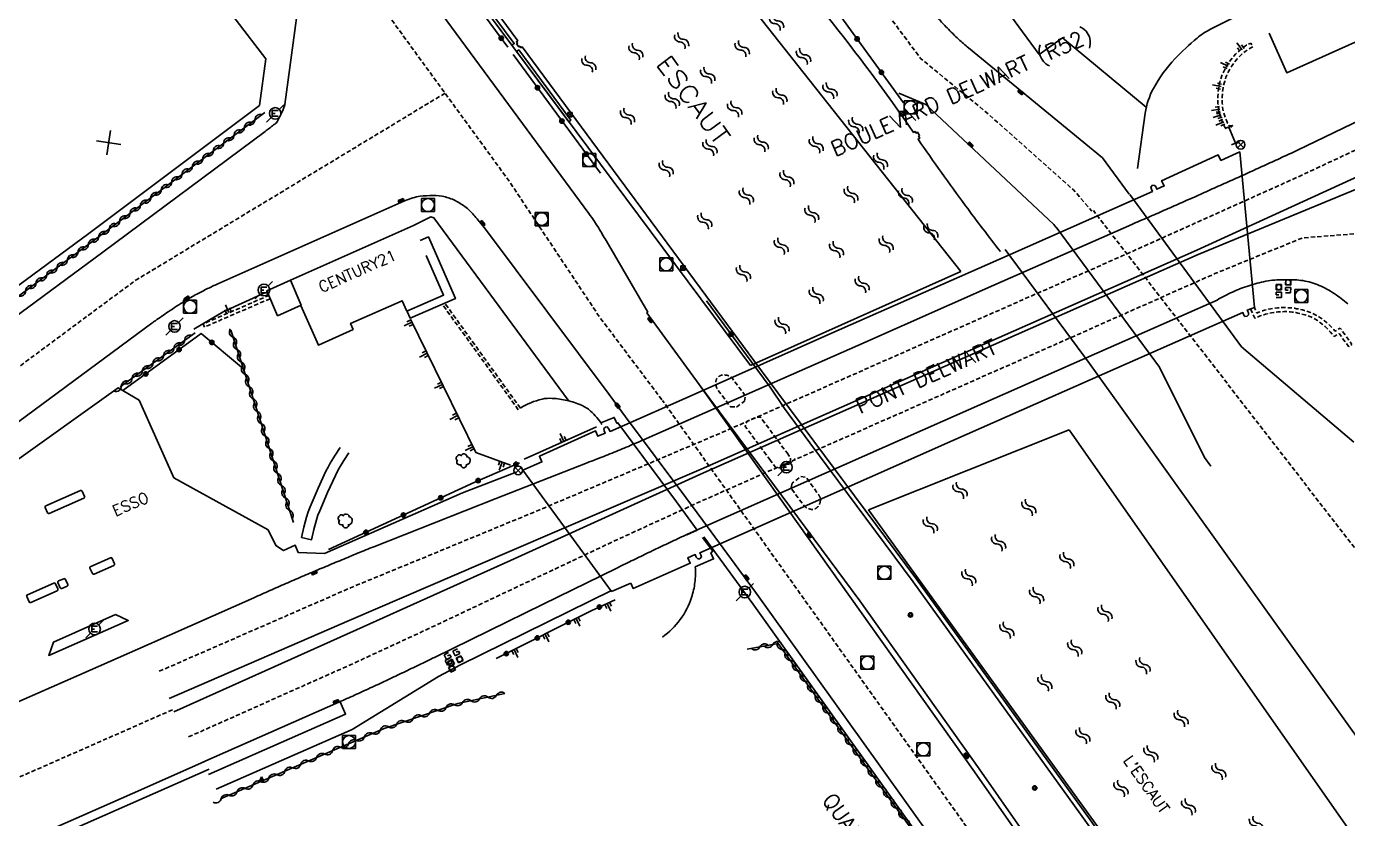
# Model space of a CAD drawing. Header units: millimetres. Extents: x 79999 to 81000, y 145000 to 146000.
# Drawn here: x 80107.9 to 80260.2, y 145217 to 145308.3 of the extents above; entities that cross this region are included whole.
import ezdxf
from ezdxf.enums import TextEntityAlignment as Align

# ---------------------------------------------------------------- set-up
doc = ezdxf.new("R2010")
doc.units = ezdxf.units.MM
doc.linetypes.add('DASHED', pattern=[0.75, 0.5, -0.25])
doc.layers.get('0').update_dxf_attribs({"linetype": 'CONTINUOUS'})
for name, color, linetype in [('W0001', 6, 'DASHED'), ('W0008', 7, 'CONTINUOUS'), ('W0100', 7, 'CONTINUOUS'), ('W0105', 7, 'CONTINUOUS'), ('W0112', 1, 'DASHED'), ('W0120', 7, 'CONTINUOUS'), ('W0211', 2, 'CONTINUOUS'), ('W0300', 7, 'CONTINUOUS'), ('W0302', 3, 'CONTINUOUS'), ('W0310', 3, 'CONTINUOUS'), ('W0322', 7, 'CONTINUOUS'), ('W0330', 7, 'CONTINUOUS'), ('W0400', 7, 'CONTINUOUS'), ('W0412', 7, 'CONTINUOUS'), ('W0420', 7, 'CONTINUOUS'), ('W0469', 7, 'CONTINUOUS'), ('W0471', 7, 'CONTINUOUS'), ('W0500', 5, 'DASHED'), ('W0515', 5, 'CONTINUOUS'), ('W0851', 7, 'CONTINUOUS'), ('w0984', 7, 'CONTINUOUS'), ('W0989', 7, 'CONTINUOUS'), ('W0991', 7, 'CONTINUOUS'), ('W1102', 7, 'CONTINUOUS')]:
    doc.layers.add(name, color=color, linetype=linetype)
doc.styles.get("Standard").update_dxf_attribs({"font": 'romans.shx', "width": 0.85})

# ---------------------------------------------------------------- blocks, each defined once
blk = doc.blocks.new('t500o')
at = {"color": 0, "linetype": 'Continuous'}
for centre, start, end in [((-0.5, 0.625), 216.8699, 323.1301), ((0.5, -0.125), 36.8699, 143.1301), ((0.5, -0.625), 36.8699, 143.1301), ((-0.5, 0.125), 216.8699, 323.1301)]:
    blk.add_arc(centre, 0.625, start, end, dxfattribs=at)
blk = doc.blocks.new('T400')
for p, q in [((-0.15, 0.3), (0.15, 0.3)), ((-0.15, -0.25), (-0.15, 0.3)), ((-0.15, 0.15), (0.15, 0.15)), ((-0.15, 0), (0.15, 0)), ((0.15, 0.3), (0.15, -0.25)), ((-0.15, -0.15), (0.15, -0.15)), ((-0.15, -0.25), (-0.15, -0.3)), ((-0.15, -0.3), (0.15, -0.3)), ((0.15, -0.3), (0.15, -0.25))]:
    blk.add_line(p, q)
blk = doc.blocks.new('T420')
for p, q in [((0.75, 0.75), (-0.75, 0.75)), ((-0.75, 0.75), (-0.75, -0.75)), ((0.75, 0.75), (0.75, -0.75)), ((0.75, -0.75), (-0.75, -0.75))]:
    blk.add_line(p, q)
blk.add_ellipse((0, 0), major_axis=(-0.53, 0.53), ratio=1, start_param=3.926991, end_param=10.210176)
blk = doc.blocks.new('t330o')
at = {"color": 0, "linetype": 'Continuous'}
for p, q in [((0.25, -0.25), (-0.25, 0.25)), ((-0.25, -0.25), (0.25, 0.25)), ((-0.25, 0.25), (-0.25, -0.25)), ((0.25, 0.25), (-0.25, 0.25)), ((0.25, -0.25), (0.25, 0.25)), ((-0.25, -0.25), (0.25, -0.25)), ((-0.25, -0.25), (-0.25, -0.25))]:
    blk.add_line(p, q, dxfattribs=at)
blk = doc.blocks.new('T471')
for p, q in [((-0.333334, 0.333334), (-0.333334, -0.333334)), ((-0.333334, 0.333334), (0.333334, 0.333334)), ((-0.333334, 0), (0, 0)), ((0.500001, 0.500001), (1.000002, 1.000002)), ((-0.500001, -0.500001), (-1.000002, -1.000002)), ((-0.333334, -0.333334), (0.333334, -0.333334))]:
    blk.add_line(p, q)
blk.add_ellipse((0, 0), major_axis=(0.471405, 0.471405), ratio=1, start_param=5.4977871438, end_param=11.780972451)
blk = doc.blocks.new('t211o')
at = {"color": 0, "linetype": 'Continuous'}
for p, q in [((-0.29, 0.5), (-0.29, 0)), ((0, 1), (0, 0)), ((0.29, 0.5), (0.29, 0))]:
    blk.add_line(p, q, dxfattribs=at)
blk = doc.blocks.new('t322o')
at = {"color": 0, "linetype": 'Continuous'}
for radius in [0.25, 0.15]:
    blk.add_circle((0, 0), radius, dxfattribs=at)
blk = doc.blocks.new('t310o')
at = {"color": 0, "linetype": 'Continuous'}
for centre, start, end in [((-0.5, 0.38), 216.8699, 323.1304), ((0.5, -0.37), 36.8699, 143.1303)]:
    blk.add_arc(centre, 0.625, start, end, dxfattribs=at)
blk = doc.blocks.new('t991o')
at = {"color": 0, "linetype": 'Continuous'}
for p, q in [((-1, 1), (1, -1)), ((-1, -1), (1, 1))]:
    blk.add_line(p, q, dxfattribs=at)
blk = doc.blocks.new('T300')
for p, q in [((-0.8, 0.51), (-0.86, 0.34)), ((-0.86, 0.34), (-0.86, 0.17)), ((-0.86, 0.17), (-0.74, 0.06)), ((-0.69, 0.63), (-0.8, 0.51)), ((-0.8, -0.06), (-0.74, 0.06)), ((-0.74, 0.06), (-0.69, 0.11)), ((-0.57, 0.69), (-0.69, 0.63)), ((-0.46, 0.69), (-0.57, 0.69)), ((-0.29, 0.63), (-0.46, 0.69)), ((-0.29, 0.63), (-0.17, 0.74)), ((-0.23, 0.57), (-0.29, 0.63)), ((-0.17, 0.74), (-0.06, 0.8)), ((-0.06, 0.8), (0.06, 0.8)), ((0.06, 0.8), (0.23, 0.74)), ((0.23, 0.74), (0.34, 0.63)), ((0.34, 0.63), (0.4, 0.51)), ((0.46, 0.46), (0.34, 0.46)), ((0.4, 0.51), (0.4, 0.46)), ((0.57, 0.4), (0.46, 0.46)), ((0.57, 0.4), (0.69, 0.29)), ((0.69, 0.29), (0.74, 0.17)), ((0.74, 0.06), (0.69, -0.17)), ((0.74, 0.17), (0.74, 0.06)), ((-0.8, -0.17), (-0.8, -0.06)), ((-0.8, -0.23), (-0.8, -0.17)), ((-0.74, -0.34), (-0.8, -0.23)), ((-0.69, -0.4), (-0.74, -0.34)), ((-0.51, -0.46), (-0.69, -0.4)), ((-0.4, -0.46), (-0.51, -0.46)), ((-0.4, -0.46), (-0.34, -0.46)), ((-0.34, -0.46), (-0.34, -0.4)), ((-0.34, -0.51), (-0.34, -0.46)), ((-0.29, -0.63), (-0.34, -0.51)), ((-0.17, -0.74), (-0.29, -0.63)), ((-0.06, -0.8), (-0.17, -0.74)), ((0.06, -0.8), (-0.06, -0.8)), ((0.17, -0.74), (0.06, -0.8)), ((0.23, -0.69), (0.17, -0.74)), ((0.29, -0.46), (0.23, -0.46)), ((0.29, -0.63), (0.23, -0.69)), ((0.46, -0.4), (0.29, -0.46)), ((0.34, -0.51), (0.29, -0.63)), ((0.34, -0.51), (0.34, -0.46)), ((0.57, -0.34), (0.46, -0.4)), ((0.63, -0.29), (0.57, -0.34)), ((0.69, -0.17), (0.63, -0.29))]:
    blk.add_line(p, q)
blk = doc.blocks.new('T469')
at = {"color": 0, "linetype": 'Continuous', "flags": 128}
for points in [[(-0.35, 0.35), (0.35, -0.35)], [(-0.35, -0.35), (0.35, 0.35)]]:
    blk.add_lwpolyline(points, dxfattribs=at)
at = {"color": 0, "linetype": 'Continuous'}
blk.add_circle((0, 0), 0.5, dxfattribs=at)
blk = doc.blocks.new('T851')
for p, q in [((-0.25, -0.15), (0, 0.32)), ((0, 0.32), (0.25, -0.15)), ((-0.25, -0.15), (0.25, -0.15))]:
    blk.add_line(p, q)
for major_axis in [(-0.106, 0.106), (-0.0354, 0.0354), (-0.0236, 0.0236)]:
    blk.add_ellipse((0, 0), major_axis=major_axis, ratio=1, start_param=3.926991, end_param=10.210176)
blk = doc.blocks.new('t105o')
for p, q in [((-0.5, 0), (0.5, 0)), ((0.5, 0), (0.2, 0.1)), ((0.5, 0), (0.2, -0.1))]:
    blk.add_line(p, q)
blk = doc.blocks.new('T412')
for p, q in [((-0.3, 1.2), (0.3, 1.2)), ((-0.3, 1.2), (-0.3, 0.6)), ((-0.3, 0.6), (0.3, 0.6)), ((-0.3, 0.3), (0.3, 0.3)), ((-0.3, -0.3), (-0.3, 0.3)), ((0, 0.9), (0.3, 0.9)), ((0.3, 0.9), (0.3, 0.6)), ((0.3, 0.3), (0.3, -0.3)), ((0.3, -0.3), (-0.3, -0.3))]:
    blk.add_line(p, q)
blk.add_ellipse((0, 0), major_axis=(0.212, 0.212), ratio=1, start_param=5.497787, end_param=11.780972)

msp = doc.modelspace()

# ---------------------------------------------------------------- linework, layer by layer
at = {"layer": 'W0001', "flags": 128}
for points in [[(80025.82, 146000), (80026.76, 145990.49), (80027.83, 145978.42), (80028.52, 145965.53), (80029.07, 145954.82), (80029.32, 145947.07), (80029.64, 145937.65), (80029.73, 145929.24), (80029.67, 145920.17), (80029.34, 145904.82), (80029.11, 145894.22), (80028.85, 145885.73), (80028.42, 145877.88), (80028, 145870.61), (80027.11, 145860.31), (80026.13, 145847.73), (80024.83, 145836.8), (80023.7, 145826.24), (80022.04, 145811.35), (80021.11, 145801.3), (80019.73, 145794.43), (80016.02, 145771.23), (80014.26, 145760.79), (80012.1, 145745.76), (80010.77, 145735.78), (80009.98, 145725.57), (80009.14, 145716.94), (80008.96, 145708.16), (80010.24, 145703.17), (80010.56, 145698.4), (80011.72, 145671.21), (80012.18, 145645.27), (80013.34, 145627.73), (80014.12, 145619.56), (80014.79, 145613.13), (80016.13, 145605.34), (80017.91, 145597.62), (80019.95, 145590.51), (80022.51, 145582.34), (80025.27, 145574.5), (80029.01, 145565.9), (80034.02, 145555.9), (80040.49, 145543.09), (80046.28, 145532.83), (80053.5, 145520.57), (80058.89, 145512.28), (80069.27, 145497.7), (80081.33, 145480.98), (80088.43, 145470.58), (80100.98, 145453.39), (80122, 145424.47), (80142.87, 145396.27), (80162.05, 145370.87), (80175.33, 145352.43), (80191.79, 145330.63), (80201.73, 145317.01), (80210.99, 145304.62), (80218.44, 145298.51), (80228.61, 145289.46), (80230.75, 145287)], [(80000, 145513.25), (80007.14, 145503.11), (80025.12, 145478.79), (80066.98, 145422.4), (80106.03, 145371.3), (80136.73, 145329.9), (80141.85, 145323.17), (80149.83, 145309.27), (80163.53, 145290.47), (80173.94, 145274.83), (80181.22, 145265.16)], [(80123.17, 145233.94), (80145.22, 145243.56), (80167.07, 145252.57), (80188.06, 145261.47), (80213.86, 145272.86), (80234.17, 145281.81), (80254.45, 145290.92), (80263.26, 145295.04), (80273.91, 145300.04), (80284.87, 145305.23), (80293.89, 145309.42), (80307.12, 145315.38), (80326.82, 145324.11), (80349.82, 145334.32), (80368.23, 145342.49), (80380.22, 145347.83), (80389.62, 145351.88), (80397.43, 145354.53), (80404.71, 145356.71), (80411.06, 145358.17), (80418.28, 145359.28), (80425.7, 145359.84), (80432.23, 145359.76), (80440.8, 145358.96), (80450.25, 145357.44), (80460.49, 145355.56), (80475.96, 145352.71), (80495.93, 145349.2), (80514.61, 145345.93), (80533.43, 145342.62), (80553.27, 145339.13), (80574.73, 145335.36), (80586.07, 145333.35), (80591.33, 145332.9), (80595.22, 145332.78), (80600.71, 145333.03), (80613.39, 145335.23)], [(80126.55, 145226.37), (80145.33, 145234.74), (80154.1, 145238.79), (80163.48, 145243.22), (80175.76, 145249.01), (80185.33, 145253.4), (80197.58, 145258.83), (80221.36, 145269.34), (80244.94, 145279.8), (80255.04, 145283.93), (80268.62, 145284.97), (80277.87, 145292.44), (80283.73, 145295.43), (80304.64, 145304.66), (80327.12, 145314.56), (80336.1, 145317.02), (80342.25, 145321.18), (80345.11, 145322.47), (80373.29, 145334.94), (80389.89, 145342.16), (80396.72, 145344.29), (80403.9, 145345.84), (80409.05, 145348.36), (80415.2, 145349.82), (80423.06, 145350.71), (80431.87, 145350.9), (80440.59, 145350.33), (80448.24, 145349.36), (80455.98, 145348.13), (80464.69, 145346.57), (80474.61, 145344.8), (80503.9, 145339.67), (80534.92, 145334.23), (80556.92, 145330.39), (80571.78, 145327.73), (80584.72, 145325.5), (80590.4, 145324.2), (80594.07, 145323.06), (80598.41, 145321.05), (80609.06, 145313.07)], [(80072.22, 145243.27), (80120.42, 145279.01), (80156.14, 145300.61)], [(80387.14, 145098.05), (80367.55, 145110.73), (80230.91, 145287.07)], [(80187.94, 145255.74), (80181.22, 145265.16)], [(80240.67, 145181.83), (80187.94, 145255.74)], [(80021.78, 145184.71), (80089.31, 145213.94), (80117.14, 145226.18), (80124.91, 145229.6)]]:
    msp.add_lwpolyline(points, dxfattribs=at)
at = {"layer": 'W0008', "flags": 128}
for points in [[(80000, 145525.37, 0.000197), (80001.34, 145522.79, 0.010401), (80003.31, 145519.2, 0.034389), (80029.19, 145479.95), (80071.67, 145423.17), (80090.51, 145397.84), (80110.21, 145371.3), (80137.49, 145334.5), (80150.3, 145317.19), (80172.73, 145286.72, -0.010026), (80173.38, 145285.81, -0.012604), (80173.86, 145285.06, -0.003589), (80174.28, 145284.35, -0.003412), (80174.71, 145283.61), (80179.51, 145275.36), (80179.51, 145275.36), (80179.4, 145275.27), (80185.46, 145267.03)], [(80069.22, 145247.25), (80116.66, 145282.28), (80135.38, 145296.2, 0.003084), (80136.37, 145296.94, 0.010525), (80136.66, 145297.17, 0.094268), (80136.82, 145297.37, 0.022569), (80137.29, 145298.32, 0.010499), (80137.63, 145299.16, 0.059112), (80137.67, 145299.31), (80140.22, 145318.42, 0.176944), (80140.14, 145318.81, 0.023752), (80138.5, 145321.13)], [(80236, 145291.91), (80236.9, 145298.3, -0.09022), (80237.85, 145301.16, -0.064289), (80240.32, 145304.57, -0.030205), (80242.87, 145306.96, -0.056257), (80244.44, 145308), (80248.11, 145309.85)], [(80176.97, 145263.29), (80175.05, 145265.86), (80160.79, 145284.94, 0.012674), (80160.2, 145285.68, 0.007743), (80159.2, 145286.85, 0.052637), (80158.56, 145287.44, 0.034748), (80157.44, 145288.15, 0.06507), (80156.18, 145288.64, 0.061035), (80154.75, 145288.81, 0.028289), (80153.26, 145288.72, 0.048518), (80152.41, 145288.53, 0.00536), (80151.58, 145288.25, 0.02117), (80151.38, 145288.17), (80129.92, 145278.62, 0.009013), (80128.76, 145278.07, 0.008194), (80127.5, 145277.43, 0.016826), (80126.17, 145276.67, 0.011053), (80124.21, 145275.39, 0.001861), (80122.73, 145274.37, 0.007137), (80122.34, 145274.09), (80075.22, 145239.29)]]:
    msp.add_lwpolyline(points, format="xyb", dxfattribs=at)
at = {"layer": 'W0008'}
msp.add_lwpolyline([(80235.03, 145288.95), (80231.95, 145293.17), (80216.52, 145305.83, -0.015592), (80215.37, 145306.83, -0.012725), (80214.04, 145308.14, -0.010711), (80213.03, 145309.23, -0.016606), (80212.42, 145309.96, -0.001674), (80211.8, 145310.76, -0.004007), (80211.54, 145311.1), (80204.89, 145320.07), (80196.84, 145331.06), (80190.13, 145340), (80163.86, 145375.45)], format="xyb", dxfattribs=at)
at = {"layer": 'W0008', "flags": 128}
for points in [[(80154.79, 145318.31), (80155.08, 145318.51), (80164.12, 145306.33), (80163.85, 145306.15)], [(80164.37, 145305.4), (80164.64, 145305.59), (80170.63, 145297.48), (80170.41, 145297.32)], [(80110.49, 145252.14), (80114.49, 145253.89), (80114.54, 145253.93), (80114.57, 145253.98), (80114.58, 145254.03), (80114.57, 145254.09), (80114.29, 145254.71), (80114.26, 145254.76), (80114.21, 145254.79), (80114.15, 145254.8), (80114.1, 145254.79), (80110.1, 145253.04), (80110.05, 145253.01), (80110.02, 145252.96), (80110.01, 145252.9), (80110.02, 145252.84), (80110.29, 145252.22), (80110.32, 145252.17), (80110.37, 145252.14), (80110.43, 145252.13)], [(80115.67, 145245.14), (80117.94, 145246.15), (80117.99, 145246.18), (80118.02, 145246.23), (80118.03, 145246.29), (80118.02, 145246.34), (80117.74, 145246.96), (80117.71, 145247.01), (80117.66, 145247.04), (80117.6, 145247.05), (80117.54, 145247.04), (80115.27, 145246.04), (80115.22, 145246), (80115.19, 145245.95), (80115.18, 145245.9), (80115.19, 145245.84), (80115.47, 145245.22), (80115.5, 145245.17), (80115.55, 145245.14), (80115.61, 145245.13)], [(80108.36, 145241.88), (80111.41, 145243.24), (80111.46, 145243.27), (80111.49, 145243.32), (80111.5, 145243.38), (80111.49, 145243.44), (80111.22, 145244.04), (80111.19, 145244.09), (80111.14, 145244.12), (80111.08, 145244.13), (80111.03, 145244.11), (80107.97, 145242.76), (80107.92, 145242.73), (80107.89, 145242.68), (80107.88, 145242.62), (80107.89, 145242.56), (80108.16, 145241.96), (80108.19, 145241.91), (80108.24, 145241.88), (80108.3, 145241.87)], [(80111.49, 145244.17), (80111.75, 145243.58), (80111.78, 145243.53), (80111.83, 145243.5), (80111.89, 145243.48), (80111.95, 145243.5), (80112.54, 145243.75), (80112.59, 145243.78), (80112.62, 145243.83), (80112.63, 145243.89), (80112.62, 145243.95), (80112.37, 145244.54), (80112.33, 145244.59), (80112.28, 145244.62), (80112.23, 145244.63), (80112.17, 145244.62), (80111.57, 145244.37), (80111.52, 145244.33), (80111.49, 145244.29), (80111.48, 145244.23)], [(80118.12, 145240.51), (80110.97, 145237.31), (80110.43, 145235.77), (80119.61, 145239.82)]]:
    msp.add_lwpolyline(points, close=True, dxfattribs=at)
at = {"layer": 'W0008'}
for points in [[(80216.15, 145317.42), (80216.67, 145315.97), (80224.67, 145305.08), (80227.35, 145307), (80237.02, 145298.98)], [(80235.11, 145288.92), (80248, 145271.36), (80260.94, 145260.36)], [(80244.48, 145257.58), (80243.75, 145258.61), (80238.53, 145269), (80226.61, 145285.17)], [(80296.55, 145167.55), (80296.39, 145177.3), (80265.01, 145221.15), (80239.97, 145256.17), (80233.99, 145264.53), (80230.47, 145269.42), (80220.76, 145282.59)], [(80185.23, 145250.22), (80184.04, 145249.67)], [(80128.41, 145223.53), (80121.04, 145220.29), (80082.17, 145203.16), (80036.81, 145183.17), (80024.78, 145177.87)]]:
    msp.add_lwpolyline(points, dxfattribs=at)
at = {"layer": 'W0008', "flags": 128}
for points in [[(80122.01, 145237.08), (80134.08, 145242.43), (80134.31, 145242.53), (80134.54, 145242.63), (80134.77, 145242.74), (80135, 145242.84), (80135.23, 145242.94), (80135.46, 145243.04), (80135.69, 145243.15), (80135.92, 145243.25), (80136.15, 145243.35), (80136.38, 145243.45), (80136.61, 145243.56), (80136.84, 145243.66), (80137.08, 145243.76), (80137.31, 145243.86), (80137.54, 145243.96), (80137.77, 145244.06), (80138, 145244.16), (80138.23, 145244.26), (80138.46, 145244.36), (80138.7, 145244.46), (80138.93, 145244.56), (80139.16, 145244.66), (80139.39, 145244.76), (80139.62, 145244.86), (80139.85, 145244.96), (80140.08, 145245.05), (80140.31, 145245.15), (80140.54, 145245.25), (80140.77, 145245.35), (80141, 145245.45), (80141.23, 145245.54), (80141.46, 145245.64), (80141.69, 145245.74), (80141.92, 145245.83), (80142.15, 145245.93), (80142.38, 145246.03), (80142.61, 145246.12), (80142.84, 145246.22), (80143.07, 145246.32), (80143.3, 145246.41), (80143.53, 145246.51), (80143.76, 145246.61), (80143.99, 145246.7), (80144.22, 145246.8), (80144.45, 145246.89), (80144.68, 145246.99), (80144.91, 145247.08), (80145.14, 145247.18), (80145.37, 145247.27), (80145.6, 145247.37), (80145.83, 145247.46), (80146.06, 145247.56), (80146.29, 145247.65), (80146.53, 145247.75), (80146.76, 145247.84), (80146.99, 145247.94), (80147.22, 145248.03), (80147.45, 145248.13), (80147.68, 145248.22), (80147.91, 145248.31), (80161.94, 145253.83), (80172.54, 145257.99), (80172.78, 145258.08), (80173.02, 145258.18), (80173.26, 145258.27), (80173.5, 145258.36), (80173.74, 145258.45), (80173.98, 145258.55), (80174.21, 145258.64), (80174.45, 145258.73), (80174.69, 145258.83), (80174.93, 145258.92), (80175.16, 145259.02), (80175.4, 145259.11), (80175.64, 145259.21), (80175.88, 145259.3), (80176.11, 145259.4), (80176.34, 145259.5), (80176.58, 145259.59), (80176.81, 145259.69), (80177.04, 145259.79), (80177.28, 145259.88), (80177.51, 145259.98), (80177.74, 145260.08), (80177.97, 145260.18), (80178.21, 145260.28), (80178.44, 145260.38), (80178.67, 145260.48), (80178.9, 145260.58), (80179.13, 145260.68), (80179.37, 145260.78), (80203.73, 145271.53), (80219.42, 145278.48), (80235.36, 145285.48), (80235.59, 145285.58), (80235.83, 145285.68), (80236.06, 145285.78), (80236.29, 145285.88), (80236.53, 145285.99), (80236.76, 145286.09), (80236.99, 145286.19), (80237.22, 145286.29), (80237.46, 145286.39), (80237.69, 145286.49), (80237.92, 145286.59), (80238.15, 145286.69), (80238.39, 145286.79), (80238.62, 145286.9), (80238.85, 145287), (80239.08, 145287.1), (80239.31, 145287.2), (80239.55, 145287.3), (80239.78, 145287.4), (80240.01, 145287.51), (80240.24, 145287.61), (80240.48, 145287.71), (80240.71, 145287.81), (80240.94, 145287.92), (80241.17, 145288.02), (80241.4, 145288.12), (80241.63, 145288.22), (80241.87, 145288.33), (80242.1, 145288.43), (80242.33, 145288.53), (80242.56, 145288.63), (80242.79, 145288.74), (80243.02, 145288.84), (80243.25, 145288.94), (80243.48, 145289.05), (80243.71, 145289.15), (80243.94, 145289.25), (80244.17, 145289.35), (80244.4, 145289.46), (80244.63, 145289.56), (80244.86, 145289.66), (80245.09, 145289.76), (80245.32, 145289.87), (80245.55, 145289.97), (80245.78, 145290.07), (80246, 145290.18), (80246.23, 145290.28), (80246.46, 145290.38), (80246.69, 145290.49), (80246.92, 145290.59), (80247.15, 145290.69), (80247.38, 145290.8), (80247.61, 145290.9), (80247.84, 145291), (80248.06, 145291.11), (80248.29, 145291.21), (80248.52, 145291.31), (80248.75, 145291.42), (80248.98, 145291.52), (80249.21, 145291.62), (80249.44, 145291.73), (80249.66, 145291.83), (80249.89, 145291.94), (80250.12, 145292.04), (80250.35, 145292.14), (80250.58, 145292.25), (80250.81, 145292.35), (80251.04, 145292.46), (80251.26, 145292.56), (80251.49, 145292.67), (80251.72, 145292.77), (80251.95, 145292.88), (80252.18, 145292.98), (80252.41, 145293.09), (80252.63, 145293.19), (80252.86, 145293.29), (80253.09, 145293.4), (80253.32, 145293.5), (80253.55, 145293.61), (80253.77, 145293.71), (80254, 145293.82), (80254.23, 145293.92), (80254.46, 145294.03), (80277.51, 145305.13)], [(80208.46, 145300.61), (80211.58, 145299.29), (80226.37, 145285.45), (80226.59, 145285.16)], [(80272.84, 145296.22), (80242.85, 145282.5), (80185.69, 145257.27), (80163.56, 145247.75), (80145.1, 145239.82), (80124.33, 145230.8)], [(80124.87, 145229.27), (80145.93, 145238.71), (80163.68, 145246.71), (80185.93, 145256.81), (80243, 145282), (80273.53, 145294.6)], [(80170.33, 145265.21), (80154.86, 145286.25), (80154.5, 145286.35), (80152.51, 145285.36)], [(80151.77, 145275.45), (80152.11, 145274.67), (80157.33, 145276.92), (80154.22, 145284.04), (80153.27, 145283.63)], [(80128.22, 145223.46), (80143.9, 145230.38), (80144.13, 145230.48), (80144.36, 145230.58), (80144.58, 145230.68), (80144.81, 145230.79), (80145.03, 145230.89), (80145.26, 145230.99), (80145.49, 145231.09), (80145.71, 145231.2), (80145.94, 145231.3), (80146.17, 145231.4), (80146.39, 145231.5), (80146.62, 145231.61), (80146.84, 145231.71), (80147.07, 145231.82), (80147.3, 145231.92), (80147.52, 145232.02), (80147.75, 145232.13), (80147.97, 145232.23), (80148.2, 145232.34), (80148.42, 145232.44), (80148.65, 145232.55), (80148.87, 145232.65), (80149.1, 145232.76), (80149.32, 145232.86), (80149.55, 145232.97), (80149.77, 145233.07), (80150, 145233.18), (80150.22, 145233.29), (80150.45, 145233.39), (80150.67, 145233.5), (80150.9, 145233.61), (80151.12, 145233.71), (80151.35, 145233.82), (80151.57, 145233.93), (80151.8, 145234.03), (80152.02, 145234.14), (80152.25, 145234.25), (80152.47, 145234.35), (80152.7, 145234.46), (80152.92, 145234.57), (80153.14, 145234.68), (80153.37, 145234.79), (80153.59, 145234.89), (80153.82, 145235), (80154.04, 145235.11), (80154.26, 145235.22), (80154.49, 145235.33), (80154.71, 145235.44), (80154.94, 145235.55), (80167.45, 145241.69), (80175.87, 145245.8), (80176.09, 145245.91), (80176.31, 145246.02), (80176.53, 145246.13), (80176.75, 145246.24), (80176.97, 145246.34), (80177.18, 145246.45), (80177.4, 145246.56), (80177.62, 145246.67), (80177.84, 145246.77), (80178.06, 145246.88), (80178.28, 145246.99), (80178.5, 145247.1), (80178.72, 145247.2), (80178.94, 145247.31), (80179.16, 145247.42), (80179.38, 145247.52), (80179.6, 145247.63), (80179.82, 145247.73), (80180.04, 145247.84), (80180.26, 145247.95), (80180.48, 145248.05), (80180.7, 145248.16), (80180.93, 145248.26), (80181.15, 145248.37), (80181.38, 145248.48), (80181.61, 145248.58), (80181.83, 145248.69), (80182.06, 145248.8), (80182.28, 145248.9), (80182.51, 145249.01), (80182.74, 145249.11), (80182.96, 145249.22), (80183.19, 145249.32), (80183.42, 145249.43), (80183.64, 145249.53), (80183.87, 145249.63), (80184.1, 145249.74), (80213.56, 145262.8), (80232.63, 145271.2), (80245.18, 145276.75), (80245.4, 145276.88), (80245.62, 145277), (80245.84, 145277.12), (80246.06, 145277.24), (80246.29, 145277.36), (80246.51, 145277.47), (80246.74, 145277.58), (80246.97, 145277.68), (80247.2, 145277.78), (80247.43, 145277.88), (80247.66, 145277.98), (80247.89, 145278.07), (80248.13, 145278.16), (80248.36, 145278.25), (80248.6, 145278.33), (80248.84, 145278.41), (80249.08, 145278.48), (80249.32, 145278.56), (80249.56, 145278.62), (80249.81, 145278.69), (80250.05, 145278.75), (80250.3, 145278.81), (80250.55, 145278.87), (80250.81, 145278.92), (80251.06, 145278.96), (80251.32, 145279), (80251.57, 145279.03), (80251.83, 145279.05), (80252.09, 145279.07), (80252.34, 145279.08), (80252.6, 145279.09), (80252.86, 145279.1), (80253.12, 145279.1), (80253.37, 145279.1), (80253.63, 145279.1), (80253.89, 145279.09), (80254.13, 145279.08), (80254.37, 145279.07), (80254.61, 145279.05), (80254.85, 145279.02), (80255.09, 145278.99), (80255.33, 145278.95), (80255.56, 145278.91), (80255.8, 145278.85), (80256.03, 145278.78), (80256.27, 145278.71), (80256.5, 145278.62), (80256.73, 145278.53), (80256.96, 145278.44), (80257.18, 145278.34), (80257.41, 145278.23), (80257.63, 145278.12), (80257.84, 145278.01), (80258.06, 145277.89), (80258.27, 145277.76), (80258.48, 145277.64), (80258.69, 145277.5), (80258.9, 145277.37), (80259.1, 145277.22), (80259.3, 145277.08), (80259.5, 145276.93), (80259.7, 145276.78), (80259.89, 145276.62), (80260.07, 145276.46), (80260.26, 145276.3)], [(80092.8, 145248.34), (80118.43, 145266.65), (80120.85, 145265.22), (80124.86, 145256.26), (80135.74, 145250.27), (80136.61, 145248.44), (80137.5, 145247.87), (80138.86, 145248.47), (80139.21, 145247.64), (80142.24, 145247.52), (80158.17, 145254.52), (80164.35, 145256.9)], [(80192.15, 145257.6), (80185.45, 145267.02)], [(80192.37, 145257.7), (80185.46, 145267.03)], [(80176.97, 145263.29), (80183.93, 145253.97)], [(80144.03, 145259.76), (80143.46, 145258.87), (80142.91, 145257.96), (80142.65, 145257.5), (80142.41, 145257.03), (80141.52, 145255.06), (80140.58, 145252.89), (80140.36, 145252.32), (80140.17, 145251.73), (80139.86, 145250.56), (80139.6, 145249.38), (80140.75, 145249.12), (80141.02, 145250.28), (80141.31, 145251.4), (80141.48, 145251.93), (80141.68, 145252.44), (80142.6, 145254.57), (80143.49, 145256.52), (80143.7, 145256.95), (80143.93, 145257.36), (80144.46, 145258.24), (80145.03, 145259.12)], [(80258.61, 145147.42), (80256.92, 145165.54), (80217.22, 145222.35), (80192.15, 145257.6)], [(80259.02, 145149.72), (80257.52, 145165.76), (80217.73, 145222.71), (80203.97, 145242.05), (80192.37, 145257.7)], [(80183.93, 145253.97), (80185.89, 145251.34), (80191.95, 145243.06), (80206.31, 145223.02), (80237.54, 145179.36), (80240.35, 145175.36), (80240.35, 145175.36)], [(80129.73, 145220.35), (80145.43, 145227.25), (80155.37, 145233.33), (80157.93, 145234.69), (80175.34, 145243.25), (80175.34, 145243.15)], [(80122, 145237.06), (80113.92, 145233.5), (80087.07, 145221.72)], [(80128.86, 145222.05), (80144.66, 145229), (80144.03, 145230.44)]]:
    msp.add_lwpolyline(points, dxfattribs=at)
at = {"layer": 'W0100', "flags": 128}
for points in [[(80251.18, 145307.53), (80253.22, 145302.96), (80266.35, 145308.82), (80269.3, 145310.14), (80267.26, 145314.7)], [(80124.61, 145310.51), (80128.61, 145313.51), (80135.49, 145304.58), (80134.74, 145299.2), (80115.07, 145284.44), (80067.47, 145249.32), (80064.5, 145253.34)], [(80247.32, 145294.85), (80246.53, 145296.69)], [(80152.51, 145285.36), (80138.3, 145279.03), (80135.57, 145277.82), (80136.82, 145274.95), (80139.55, 145276.16)], [(80139.49, 145276.14), (80141.53, 145271.57), (80145.54, 145273.37), (80145.25, 145274.06), (80151.2, 145276.67), (80151.73, 145275.46), (80155.97, 145277.33), (80153.96, 145281.91)]]:
    msp.add_lwpolyline(points, dxfattribs=at)
at = {"layer": 'W0112', "flags": 128}
for points in [[(80246.22, 145296.48), (80246.09, 145296.7), (80245.95, 145296.94), (80245.83, 145297.18), (80245.72, 145297.43), (80245.63, 145297.68), (80245.54, 145297.94), (80245.47, 145298.19), (80245.41, 145298.43), (80245.36, 145298.68), (80245.33, 145298.93), (80245.3, 145299.18), (80245.28, 145299.44), (80245.27, 145299.69), (80245.27, 145299.96), (80245.27, 145300.24), (80245.29, 145300.52), (80245.31, 145300.79), (80245.34, 145301.07), (80245.39, 145301.34), (80245.44, 145301.62), (80245.51, 145301.89), (80245.58, 145302.14), (80245.66, 145302.39), (80245.74, 145302.63), (80245.84, 145302.87), (80245.95, 145303.11), (80246.06, 145303.34), (80246.18, 145303.57), (80246.31, 145303.79), (80246.45, 145304.02), (80246.61, 145304.25), (80246.77, 145304.47), (80246.94, 145304.69), (80247.12, 145304.89), (80247.31, 145305.09), (80247.51, 145305.29), (80247.71, 145305.47), (80247.92, 145305.65), (80248.14, 145305.82), (80248.36, 145305.98), (80248.59, 145306.13), (80248.82, 145306.27), (80249.06, 145306.39), (80249.3, 145305.95), (80249.07, 145305.83), (80248.86, 145305.7), (80248.64, 145305.56), (80248.44, 145305.42), (80248.24, 145305.26), (80248.04, 145305.1), (80247.85, 145304.92), (80247.67, 145304.74), (80247.49, 145304.56), (80247.33, 145304.37), (80247.17, 145304.17), (80247.02, 145303.96), (80246.88, 145303.75), (80246.74, 145303.53), (80246.62, 145303.32), (80246.51, 145303.11), (80246.4, 145302.89), (80246.3, 145302.67), (80246.21, 145302.45), (80246.13, 145302.23), (80246.06, 145302), (80245.99, 145301.76), (80245.93, 145301.51), (80245.88, 145301.25), (80245.84, 145301), (80245.81, 145300.74), (80245.79, 145300.48), (80245.77, 145300.22), (80245.77, 145299.96), (80245.77, 145299.7), (80245.78, 145299.46), (80245.8, 145299.23), (80245.82, 145299), (80245.86, 145298.77), (80245.9, 145298.54), (80245.96, 145298.31), (80246.02, 145298.09), (80246.1, 145297.85), (80246.19, 145297.62), (80246.29, 145297.39), (80246.4, 145297.17), (80246.52, 145296.96), (80246.65, 145296.75)], [(80249.05, 145275.72), (80249.53, 145274.65), (80250.16, 145274.92), (80250.36, 145275), (80250.56, 145275.06), (80250.77, 145275.12), (80250.98, 145275.18), (80251.22, 145275.23), (80251.47, 145275.28), (80251.71, 145275.32), (80251.96, 145275.35), (80252.2, 145275.38), (80252.45, 145275.4), (80252.69, 145275.41), (80252.94, 145275.42), (80253.16, 145275.42), (80253.38, 145275.41), (80253.61, 145275.39), (80253.83, 145275.37), (80254.04, 145275.34), (80254.26, 145275.3), (80254.48, 145275.26), (80254.7, 145275.21), (80254.92, 145275.15), (80255.14, 145275.09), (80255.35, 145275.03), (80255.57, 145274.96), (80255.77, 145274.88), (80255.98, 145274.8), (80256.17, 145274.71), (80256.37, 145274.61), (80256.56, 145274.5), (80256.75, 145274.38), (80256.94, 145274.25), (80257.12, 145274.12), (80257.3, 145273.98), (80257.48, 145273.84), (80257.64, 145273.69), (80257.81, 145273.54), (80257.97, 145273.38), (80258.12, 145273.21), (80258.27, 145273.04), (80258.69, 145272.54), (80259.25, 145272.9), (80260.36, 145271.37), (80260.74, 145271.64), (80260.74, 145271.64), (80259.38, 145273.53), (80258.78, 145273.15), (80258.63, 145273.34), (80258.47, 145273.53), (80258.31, 145273.7), (80258.14, 145273.87), (80257.96, 145274.04), (80257.78, 145274.2), (80257.59, 145274.35), (80257.4, 145274.5), (80257.21, 145274.64), (80257.01, 145274.77), (80256.8, 145274.9), (80256.59, 145275.02), (80256.38, 145275.13), (80256.16, 145275.23), (80255.94, 145275.32), (80255.72, 145275.4), (80255.5, 145275.48), (80255.27, 145275.54), (80255.04, 145275.61), (80254.81, 145275.67), (80254.58, 145275.72), (80254.35, 145275.76), (80254.11, 145275.8), (80253.88, 145275.83), (80253.65, 145275.86), (80253.41, 145275.87), (80253.18, 145275.88), (80252.94, 145275.89), (80252.68, 145275.88), (80252.42, 145275.87), (80252.16, 145275.85), (80251.9, 145275.82), (80251.64, 145275.78), (80251.38, 145275.74), (80251.13, 145275.69), (80250.87, 145275.63), (80250.65, 145275.58), (80250.42, 145275.51), (80250.2, 145275.44), (80249.98, 145275.35), (80249.77, 145275.26), (80249.48, 145275.91)]]:
    msp.add_lwpolyline(points, close=True, dxfattribs=at)
for points in [[(80135.96, 145276.91), (80128.39, 145273.64), (80128.23, 145274), (80135.81, 145277.28)], [(80164.59, 145264.11), (80155.86, 145276.22)], [(80164.83, 145264.29), (80156.11, 145276.4)], [(80190.66, 145265.08), (80190.77, 145265.72)], [(80189.05, 145264.45), (80189.75, 145264.41)], [(80189.75, 145264.41), (80190.66, 145265.08)], [(80193.66, 145258.27), (80190.77, 145262.17), (80190.94, 145262.76), (80192.02, 145263.23), (80192.53, 145263.25), (80195.58, 145259.12)], [(80195.58, 145259.12), (80195.99, 145258.56), (80195.95, 145258.07), (80194.86, 145257.39), (80194.3, 145257.41), (80193.66, 145258.27)]]:
    msp.add_lwpolyline(points, dxfattribs=at)
msp.add_lwpolyline([(80190.77, 145265.72), (80189.29, 145267.71, 0.1403), (80188.91, 145268, 0.098885), (80188.25, 145268.12, 0.189837), (80187.61, 145267.85, 0.208377), (80187.37, 145267.27, 0.053683), (80187.44, 145266.72, 0.100294), (80187.56, 145266.46), (80189.05, 145264.45)], format="xyb", dxfattribs=at)
msp.add_lwpolyline([(80196.16, 145255.64), (80196.04, 145255.05), (80197.53, 145253.06, 0.11404), (80197.83, 145252.8, 0.076341), (80198.38, 145252.62, 0.147603), (80198.79, 145252.67, 0.123703), (80199.18, 145252.97, 0.155246), (80199.43, 145253.65, 0.16918), (80199.24, 145254.29), (80197.77, 145256.33), (80197.19, 145256.4)], format="xyb", close=True, dxfattribs=at)
at = {"layer": 'W0120', "flags": 128}
for points in [[(80191.75, 145269.8), (80165.05, 145305.95), (80164.89, 145305.85), (80164.76, 145306.04), (80164.64, 145305.96), (80164.4, 145306.29), (80164.5, 145306.36), (80164.37, 145306.54), (80164.52, 145306.66), (80150.8, 145325.25)], [(80191.75, 145269.8), (80194.51, 145266.07), (80198.67, 145260.49)], [(80191.46, 145269.68), (80193.65, 145266.72), (80195.28, 145264.23), (80198.21, 145260.28)], [(80175.85, 145262.79), (80175.66, 145263.22), (80174.11, 145262.59)], [(80175.85, 145262.79), (80175.95, 145262.55), (80176.08, 145262.61), (80182.82, 145253.48)], [(80256.92, 145175.36), (80256.92, 145175.36), (80250.34, 145185.35), (80250.04, 145188.26), (80234.69, 145210.09), (80230.14, 145216.5), (80210.12, 145244.25), (80198.21, 145260.28)], [(80270.56, 145153.05), (80269.27, 145157.93), (80250.84, 145185.53), (80250.54, 145188.44), (80235.1, 145210.38), (80230.56, 145216.8), (80210.53, 145244.56), (80198.67, 145260.49)], [(80182.82, 145253.48), (80185.23, 145250.22)], [(80185.84, 145249.39), (80187.02, 145247.8), (80186.8, 145247.62), (80187.12, 145246.9), (80185, 145245.99)]]:
    msp.add_lwpolyline(points, dxfattribs=at)
at = {"layer": 'W0120'}
msp.add_lwpolyline([(80200.12, 145309.57, -0.019122), (80210.18, 145296.07), (80210.36, 145296.2), (80210.49, 145296.01), (80210.62, 145296.11), (80210.88, 145295.73), (80210.75, 145295.64), (80210.89, 145295.44), (80210.7, 145295.31, 0.00923), (80216.17, 145287.63, 0.005945), (80220.19, 145282.34)], format="xyb", dxfattribs=at)
at = {"layer": 'W0120', "flags": 128}
msp.add_lwpolyline([(80177.55, 145244.12), (80177.85, 145243.48), (80184.42, 145246.4), (80184.14, 145247.02), (80185, 145247.4), (80185.12, 145247.12), (80185.3, 145246.92), (80185.52, 145246.92), (80185.7, 145247.15), (80185.64, 145247.38), (80185.51, 145247.62), (80214.71, 145260.56), (80232.18, 145268.29), (80248.17, 145275.31), (80248.25, 145275.02), (80248.39, 145274.87), (80248.64, 145274.88), (80248.79, 145275.05), (80248.8, 145275.28), (80248.64, 145275.58), (80249.48, 145275.91), (80247.79, 145293.84), (80245.63, 145292.86), (80245.31, 145293.49), (80238.79, 145290.52), (80239.09, 145289.91), (80238.25, 145289.54), (80238.11, 145289.84), (80237.97, 145289.97), (80237.74, 145289.99), (80237.56, 145289.76), (80237.6, 145289.54), (80237.72, 145289.28), (80220.96, 145281.87), (80200.62, 145272.89), (80185.44, 145266.15), (80175.17, 145261.6), (80175.01, 145261.96), (80174.84, 145262.12), (80174.63, 145262.11), (80174.47, 145261.93), (80174.5, 145261.67), (80174.61, 145261.42), (80173.78, 145261.04), (80173.5, 145261.66), (80167.03, 145258.74), (80167.31, 145258.09), (80165.13, 145257.12), (80175.34, 145243.15)], close=True, dxfattribs=at)
at = {"layer": 'W0211', "flags": 128}
for points in [[(80135.34, 145277.59), (80130.54, 145275.39), (80127.15, 145273.39)], [(80163.68, 145257.73), (80159.69, 145259.16), (80152.16, 145274.55)], [(80165.26, 145258.42), (80173.62, 145262.14)]]:
    msp.add_lwpolyline(points, dxfattribs=at)
for points in [[(80174.23, 145262.41, 0.066032), (80172.93, 145263.95, 0.084422), (80171.87, 145264.63, 0.041923), (80170.22, 145265.17, 0.042245), (80168.51, 145265.42, 0.072391), (80167.33, 145265.33, 0.084317), (80164.83, 145264.29)], [(80185, 145245.99, -0.048821), (80184.96, 145244.2, -0.048821), (80184.57, 145242.46, -0.078997), (80183.26, 145239.9, -0.078997), (80181.21, 145237.88)]]:
    msp.add_lwpolyline(points, format="xyb", dxfattribs=at)
at = {"layer": 'W0302'}
for points in [[(80045.47, 145078.44), (80069.5, 145086.16), (80107.65, 145098.46), (80149.91, 145112.09), (80205.09, 145129.83), (80241.32, 145141.46), (80247.49, 145151.6), (80247.64, 145163.44), (80238.92, 145175.63), (80215.63, 145208.17), (80191.63, 145241.72), (80185.98, 145249.46)], [(80128.92, 145222.66), (80121.45, 145219.37), (80082.57, 145202.24), (80037.21, 145182.25), (80025.18, 145176.95)]]:
    msp.add_lwpolyline(points, dxfattribs=at)
at = {"layer": 'W0310', "flags": 128}
for points in [[(80069.14, 145249.31), (80115.66, 145283.64), (80135.34, 145298.4)], [(80127.31, 145272.99), (80118.69, 145266.73)], [(80138.68, 145251.09), (80131.42, 145273.28)], [(80190.98, 145236.48), (80194.57, 145237.14), (80204.91, 145222.7), (80217.64, 145205.16), (80228.02, 145190.13)], [(80163.05, 145231.39), (80157.61, 145230.22), (80149.1, 145227.36), (80130.24, 145219.22)]]:
    msp.add_lwpolyline(points, dxfattribs=at)
at = {"layer": 'W0322', "flags": 128}
for points in [[(80148.51, 145326.05), (80163.4, 145305.9)], [(80192.52, 145322.25), (80209.01, 145299.51)], [(80163.98, 145305.06), (80174.06, 145291.37)], [(80186.31, 145276.65), (80191.46, 145269.68)], [(80132.88, 145268.82), (80128.02, 145272.89), (80118.98, 145266.32)], [(80142.71, 145247.98), (80159.57, 145255.76), (80164.71, 145257.97)], [(80175.76, 145242.19), (80173.07, 145240.96), (80162.02, 145235.4)]]:
    msp.add_lwpolyline(points, dxfattribs=at)
at = {"layer": 'W0515'}
for p, q in [((80215.62, 145280.05), (80177.49, 145328.29)), ((80191.36, 145269.22), (80155.46, 145317.43)), ((80191.36, 145269.22), (80215.62, 145280.05)), ((80204.96, 145252.57), (80228.14, 145261.78)), ((80294.73, 145166.6), (80228.14, 145261.78)), ((80204.96, 145252.57), (80276.1, 145154.35))]:
    msp.add_line(p, q, dxfattribs=at)
at = {"layer": 'W1102', "flags": 128}
msp.add_lwpolyline([(80139.55, 145276.16), (80138.3, 145279.03)], dxfattribs=at)

# ---------------------------------------------------------------- block references
at = {"layer": 'W0105'}
for p, rotation in [((80246.53, 145296.69), 20.2782127162974), ((80247.32, 145294.85), 23.87504756036411)]:
    msp.add_blockref('t105o', p, dxfattribs=dict(at, rotation=rotation))
at = {"layer": 'W0211'}
for p, rotation in [((80248.06, 145305.61), 35.80323507956239), ((80246.47, 145303.71), 64.3809654032519), ((80245.64, 145301.36), 77.6919446767735), ((80245.51, 145298.78), 98.82877215639793), ((80245.67, 145298.11), 107.4656610928123), ((80245.97, 145297.31), 113.5883784894864), ((80131.22, 145275.3), 23.37181594170738), ((80152.32, 145274.21), 116.0542577311459), ((80154.08, 145270.62), 116.0542577311459), ((80155.84, 145267.03), 116.0542577311459), ((80157.59, 145263.43), 116.0542577311459), ((80169.83, 145260.46), 23.98292216930104), ((80159.35, 145259.84), 116.0542577311459), ((80162.73, 145258.07), 160.391962621615), ((80174.85, 145241.77), 204.6421161705048), ((80171.25, 145240.04), 206.6903700383363), ((80167.67, 145238.24), 206.6903700383363), ((80164.1, 145236.44), 206.6903700383363)]:
    msp.add_blockref('t211o', p, dxfattribs=dict(at, rotation=rotation))
at = {"layer": 'W0300'}
for p in [(80158.29, 145258.21), (80144.69, 145251.28)]:
    msp.add_blockref('T300', p, dxfattribs=at)
at = {"layer": 'W0310'}
for p, rotation in [((80133.01, 145296.65), 36.88020470900931), ((80134.21, 145297.55), 36.88020470900931), ((80130.61, 145294.85), 36.88020470900931), ((80131.81, 145295.75), 36.88020470900931), ((80129.41, 145293.95), 36.88020470900931), ((80127.01, 145292.15), 36.88020470900931), ((80128.21, 145293.05), 36.88020470900931), ((80124.61, 145290.35), 36.88020470900931), ((80125.81, 145291.25), 36.88020470900931), ((80123.41, 145289.45), 36.88020470900931), ((80121.01, 145287.65), 36.88020470900931), ((80122.21, 145288.55), 36.88020470900931), ((80118.61, 145285.85), 36.88020470900931), ((80119.81, 145286.75), 36.88020470900931), ((80117.41, 145284.95), 36.88020470900931), ((80115.01, 145283.16), 36.42150725032973), ((80116.21, 145284.05), 36.88020470900931), ((80112.59, 145281.37), 36.42150725032973), ((80113.8, 145282.27), 36.42150725032973), ((80110.18, 145279.59), 36.42150725032973), ((80111.39, 145280.48), 36.42150725032973), ((80108.97, 145278.7), 36.42150725032973), ((80107.77, 145277.81), 36.42150725032973), ((80126.09, 145272.11), 216.0076776623446), ((80131.69, 145272.48), 108.101216630153), ((80124.88, 145271.23), 216.0076776623446), ((80132.15, 145271.05), 108.101216630153), ((80122.45, 145269.47), 216.0076776623446), ((80123.67, 145270.35), 216.0076776623446), ((80132.62, 145269.62), 108.101216630153), ((80120.03, 145267.7), 216.0076776623446), ((80121.24, 145268.58), 216.0076776623446), ((80133.08, 145268.2), 108.101216630153), ((80118.81, 145266.82), 216.0076776623446), ((80133.55, 145266.77), 108.101216630153), ((80134.02, 145265.35), 108.101216630153), ((80134.48, 145263.92), 108.101216630153), ((80134.95, 145262.5), 108.101216630153), ((80135.41, 145261.07), 108.101216630153), ((80135.88, 145259.64), 108.101216630153), ((80136.35, 145258.22), 108.101216630153), ((80136.81, 145256.79), 108.101216630153), ((80137.28, 145255.37), 108.101216630153), ((80137.74, 145253.94), 108.101216630153), ((80138.21, 145252.51), 108.101216630153), ((80192.46, 145236.75), 10.47119962695446), ((80193.93, 145237.02), 10.47119962695446), ((80195.06, 145236.44), 305.6365196512411), ((80195.94, 145235.22), 305.6365196512411), ((80196.81, 145234.01), 305.6365196512411), ((80197.69, 145232.79), 305.6365196512411), ((80162.07, 145231.18), 192.1453423464689), ((80198.56, 145231.57), 305.6365196512411), ((80156.25, 145229.76), 198.5796983809484), ((80158.16, 145230.34), 192.1453423464689), ((80160.12, 145230.76), 192.1453423464689), ((80199.43, 145230.35), 305.6365196512411), ((80200.31, 145229.13), 305.6365196512411), ((80152.46, 145228.49), 198.5796983809484), ((80154.35, 145229.12), 198.5796983809484), ((80201.18, 145227.91), 305.6365196512411), ((80148.68, 145227.18), 203.3328477286596), ((80150.56, 145227.85), 198.5796983809484), ((80202.06, 145226.69), 305.6365196512411), ((80145.01, 145225.59), 203.3328477286596), ((80146.84, 145226.38), 203.3328477286596), ((80202.93, 145225.47), 305.6365196512411), ((80141.33, 145224.01), 203.3328477286596), ((80143.17, 145224.8), 203.3328477286596), ((80203.8, 145224.25), 305.6365196512411), ((80204.68, 145223.03), 305.6365196512411), ((80137.66, 145222.42), 203.3328477286596), ((80139.5, 145223.22), 203.3328477286596), ((80205.56, 145221.82), 305.9455088215525), ((80133.99, 145220.84), 203.3328477286596), ((80135.82, 145221.63), 203.3328477286596), ((80206.44, 145220.6), 305.9455088215525), ((80130.32, 145219.25), 203.3328477286596), ((80132.15, 145220.05), 203.3328477286596), ((80207.32, 145219.39), 305.9455088215525), ((80208.2, 145218.17), 305.9455088215525), ((80209.08, 145216.96), 305.9455088215525)]:
    msp.add_blockref('t310o', p, dxfattribs=dict(at, rotation=rotation))
at = {"layer": 'W0322'}
for p, rotation in [((80162.63, 145306.95), 306.4651121465216), ((80203.67, 145306.87), 305.9509255301218), ((80206.46, 145303.02), 305.9509255301218), ((80166.8, 145301.23), 306.359120546419), ((80169.61, 145297.4), 306.359120546419), ((80172.43, 145293.58), 306.359120546419), ((80189.14, 145272.83), 306.4510247329757), ((80125.47, 145271.04), 216.0076776624129), ((80129.24, 145271.87), 140.0344201133987), ((80121.62, 145268.24), 216.0076776624129), ((80164.32, 145257.81), 23.33102886329672), ((80159.96, 145255.93), 23.33102886329672), ((80155.64, 145253.95), 24.76936967137047), ((80151.33, 145251.96), 24.76936967137047), ((80147.02, 145249.97), 24.76936967137047), ((80173.94, 145241.35), 204.6421161705048), ((80209.82, 145240.45), 299.1213263947042), ((80170.35, 145239.59), 206.6903700383363), ((80166.78, 145237.79), 206.6903700383363), ((80163.2, 145235.99), 206.6903700383363), ((80224.15, 145220.5), 299.1213263947042)]:
    msp.add_blockref('t322o', p, dxfattribs=dict(at, rotation=rotation))
at = {"layer": 'W0330'}
for p in [(80170.54, 145298.12), (80208.79, 145298.25), (80183.57, 145280.44)]:
    msp.add_blockref('t330o', p, dxfattribs=at)
at = {"layer": 'W0400'}
for p, rotation in [((80222.51, 145300.72), 230.6232542751013), ((80216.73, 145294.67), 46.91331375201747), ((80151.08, 145288.2), 113.8812860498646), ((80160.47, 145285.59), 38.92509643164916), ((80126.33, 145276.94), 121.6080970991663), ((80179.81, 145274.46), 216.6880632120252), ((80176.04, 145264.57), 217.3977135634442), ((80198.19, 145249.65), 36.35735337282514), ((80141.06, 145245.3), 293.4984608504479), ((80190.9, 145244.75), 36.17446029847483), ((80143.58, 145230.43), 113.801936372392), ((80216.27, 145224.2), 213.278321147551)]:
    msp.add_blockref('T400', p, dxfattribs=dict(at, rotation=rotation))
at = {"layer": 'W0412'}
for p, rotation in [((80253.39, 145278.79), 178.848493546657), ((80252.31, 145278.25), 180.0192927591472), ((80157.84, 145235.33), 26.7988254194838), ((80156.83, 145234.92), 26.7988254194838), ((80156.95, 145234.24), 26.7988254194838)]:
    msp.add_blockref('T412', p, dxfattribs=dict(at, rotation=rotation))
at = {"layer": 'W0420'}
for p in [(80209.84, 145298.96), (80172.78, 145292.89), (80154.17, 145287.7), (80167.29, 145286.1), (80167.28, 145286.07), (80181.66, 145280.87), (80254.9, 145277.21), (80126.74, 145275.98), (80206.82, 145245.3), (80204.86, 145234.93), (80145.07, 145225.79), (80211.3, 145224.93)]:
    msp.add_blockref('T420', p, dxfattribs=at)
at = {"layer": 'W0469'}
for p in [(80247.9, 145294.67), (80164.58, 145257.11)]:
    msp.add_blockref('T469', p, dxfattribs=at)
at = {"layer": 'W0471'}
for p in [(80136.55, 145298.28), (80135.25, 145277.91), (80124.94, 145273.71), (80195.52, 145257.48), (80190.71, 145243.08), (80115.72, 145238.82)]:
    msp.add_blockref('T471', p, dxfattribs=at)
at = {"layer": 'W0500'}
for p, rotation in [((80194.37, 145308.78), 307.933058535486), ((80178.15, 145305.41), 305.83236249343), ((80183.42, 145306.67), 306.4407043353833), ((80190.41, 145305.73), 307.9233094460775), ((80172.72, 145303.97), 306.4589120794174), ((80197.48, 145304.87), 308.3297473755963), ((80186.44, 145302.68), 307.9140617510147), ((80200.54, 145300.91), 306.99822158022), ((80182.35, 145299.8), 307.8434313844051), ((80194.75, 145300.24), 307.802691426551), ((80177.18, 145297.94), 306.4589120794174), ((80189.55, 145298.77), 308.36708874739), ((80203.5, 145296.88), 305.6666957848419), ((80192.61, 145294.81), 306.9706582324034), ((80198.95, 145294.64), 305.8942029781767), ((80186.69, 145294.32), 307.8761765557655), ((80181.64, 145291.91), 306.4589120794174), ((80206.37, 145292.78), 304.4283885521948), ((80195.57, 145290.78), 305.5742277174107), ((80190.89, 145288.72), 305.872250808771), ((80202.96, 145288.91), 304.631889928637), ((80209.23, 145288.68), 305.4560627790888), ((80186.09, 145285.87), 306.4589120794174), ((80198.43, 145286.68), 304.4741454188782), ((80212.17, 145284.64), 306.0545361594487), ((80194.9, 145282.98), 304.6937652695426), ((80201.29, 145282.58), 305.5340390801468), ((80207.02, 145283.2), 306.1437076166606), ((80190.55, 145279.84), 306.4589120794174), ((80204.24, 145278.54), 306.1229708804065), ((80198.96, 145277.28), 306.1507247805392), ((80195.01, 145273.81), 306.4589120794174), ((80215.53, 145254.8), 306.6792732275476), ((80223.47, 145252.83), 305.8131414770862), ((80212.11, 145250.81), 306.6792732294909), ((80219.99, 145248.77), 305.8131414754131), ((80227.86, 145246.74), 305.8131414770862), ((80216.55, 145244.77), 305.8131414745317), ((80224.37, 145242.69), 305.8131414754131), ((80232.25, 145240.66), 305.8131414770862), ((80220.93, 145238.68), 305.8131414745317), ((80228.76, 145236.6), 305.8131414754131), ((80236.64, 145234.58), 305.8131414770862), ((80225.32, 145232.6), 305.8131414745317), ((80233.15, 145230.52), 305.8131414754131), ((80241.03, 145228.5), 305.8131414770862), ((80229.71, 145226.52), 305.8131414745317), ((80237.54, 145224.44), 305.8131414754131), ((80245.39, 145222.4), 305.3101257291358), ((80234.1, 145220.44), 305.8131414745317), ((80241.89, 145218.33), 305.310125707652), ((80249.71, 145216.27), 305.1181075172251)]:
    msp.add_blockref('t500o', p, dxfattribs=dict(at, rotation=rotation))
at = {"layer": 'W0851'}
msp.add_blockref('T851', (80134.99, 145221.45), dxfattribs=at)
at = {"layer": 'W0991', "rotation": 306.880204706182}
msp.add_blockref('t991o', (80117.34, 145294.9), dxfattribs=at)

# ---------------------------------------------------------------- texts
at = {"layer": 'W0500', "width": 1.2}
msp.add_text('ESCAUT', height=2, rotation=306.7212, dxfattribs=at).set_placement((80184.76, 145299.81), align=Align.MIDDLE)
at = {"layer": 'W0500'}
msp.add_text("L'ESCAUT", height=1.25, rotation=305.1768, dxfattribs=at).set_placement((80237.04, 145220.87), align=Align.MIDDLE)
at = {"layer": 'w0984'}
for s, rotation, p in [('CENTURY21', 23.9744, (80146.02, 145280.11)), ('ESSO', 23.1746, (80119.87, 145253.23))]:
    msp.add_text(s, height=1.25, rotation=rotation, dxfattribs=at).set_placement(p, align=Align.MIDDLE)
at = {"layer": 'W0989'}
for s, rotation, p in [('BOULEVARD DELWART (R52)', 24.2083, (80215.75, 145300.66)), ('PONT DELWART', 24.0138, (80211.63, 145267.94)), ('QUAI DES SALINNES', 305.6371, (80206.94, 145210.16))]:
    msp.add_text(s, height=1.75, rotation=rotation, dxfattribs=at).set_placement(p, align=Align.MIDDLE)

doc.saveas('drawing.dxf')
